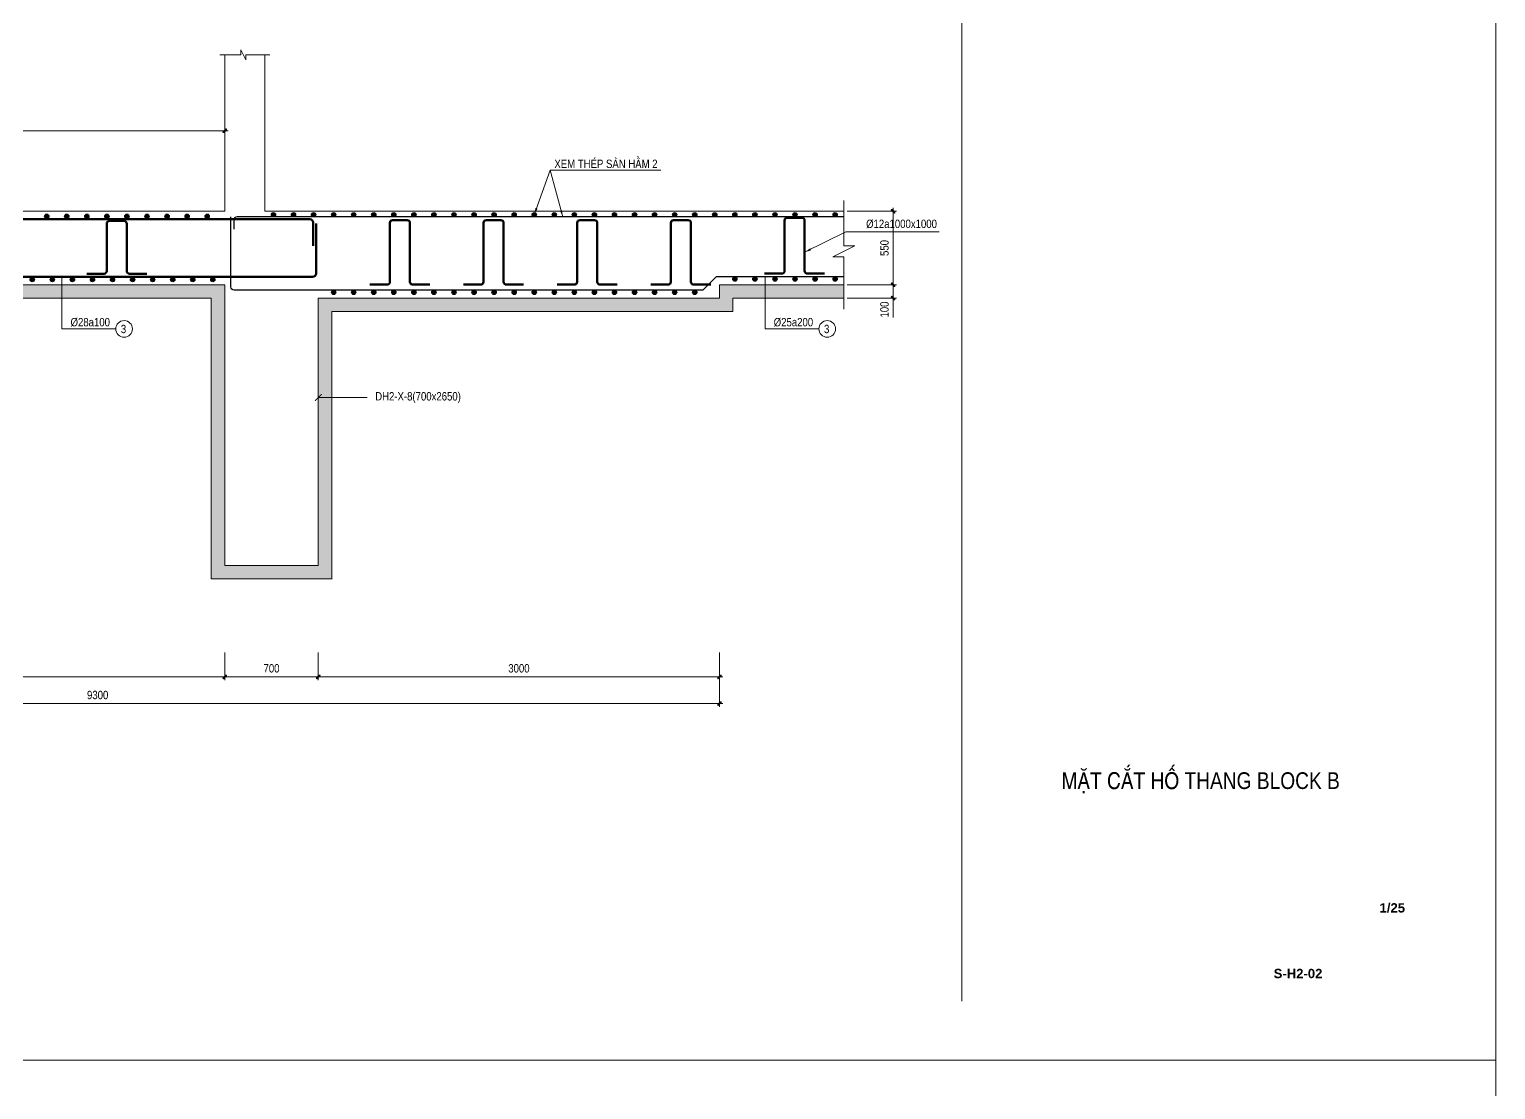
# Model space of a CAD drawing. Header units: millimetres. Extents: x 2356525 to 2927188, y -665534 to -417818.
# Drawn here: x 2586711 to 2597675, y -600289 to -592360 of the extents above; entities that cross this region are included whole.
import ezdxf
from ezdxf.enums import TextEntityAlignment as Align

# ---------------------------------------------------------------- set-up
doc = ezdxf.new("R2010")
doc.units = ezdxf.units.MM
doc.header["$LTSCALE"] = 200
doc.header["$MEASUREMENT"] = 0
doc.linetypes.add('CENTER', pattern=[2, 1.25, -0.25, 0.25, -0.25])
doc.layers.get('0').update_dxf_attribs({"lineweight": 9})
doc.layers.get('Defpoints').update_dxf_attribs({"color": 10, "lineweight": 0})
for name, color, linetype, lineweight in [('CHUNHO', 7, 'CENTER', 13), ('CHUTO', 51, 'Continuous', 15), ('CTHEP', 50, 'Continuous', 50), ('DBAO', 90, 'Continuous', 13), ('DGIONG', 130, 'Continuous', 13), ('HATCH', 154, 'Continuous', 9), ('KTH', 154, 'Continuous', 9), ('Start Thepsan lop duoi', 6, 'Continuous', 30), ('STICK', 1, 'Continuous', 9), ('TEXT', 7, 'Continuous', 15)]:
    doc.layers.add(name, color=color, linetype=linetype, lineweight=lineweight)
doc.styles.add('ArialB', font='arialbd.ttf')
doc.styles.add('Star-HelCon', font='')
doc.styles.add('TTP-HelCon', font='')
doc.styles.get('Star-HelCon').set_extended_font_data('VNI-Helve-Condense')
doc.styles.get('TTP-HelCon').set_extended_font_data('VNI-Helve-Condense')
doc.dimstyles.new('TTP-100', dxfattribs={"dimscale": 100, "dimtxt": 2.5, "dimasz": 1, "dimexe": 1, "dimexo": 0, "dimgap": 0.09, "dimtad": 0, "dimdec": 4, "dimrnd": 1, "dimdsep": 46, "dimtxsty": 'TTP-HelCon', "dimblk": 'Stick', "dimcen": 0.09, "dimdle": 1.5, "dimclrd": 256, "dimclre": 256, "dimclrt": 7, "dimadec": 0, "dimazin": 0, "dimtfac": 1, "dimtdec": 4, "dimtix": 1, "dimtmove": 0, "dimatfit": 3, "dimfxl": 1, "dimtvp": 1, "dimtolj": 1, "dimtzin": 0, "dimlwd": -1, "dimlwe": -1, "dimarcsym": 1})
doc.dimstyles.new('TTP-25', dxfattribs={"dimscale": 25, "dimtxt": 2.5, "dimasz": 1, "dimexe": 1, "dimexo": 1, "dimgap": 0.09, "dimtad": 0, "dimdec": 4, "dimrnd": 1, "dimzin": 9, "dimdsep": 46, "dimtxsty": 'TTP-HelCon', "dimblk": 'Stick', "dimcen": 0.09, "dimdle": 1.5, "dimclrd": 256, "dimclre": 256, "dimclrt": 7, "dimadec": 0, "dimazin": 0, "dimtfac": 1, "dimtdec": 4, "dimtmove": 0, "dimatfit": 3, "dimldrblk": 'ARCHTICK', "dimfxl": 1, "dimtvp": 1, "dimtolj": 1, "dimtzin": 0, "dimarcsym": 0})

# ---------------------------------------------------------------- blocks, each defined once
blk = doc.blocks.new('Stick')
at = {"layer": 'STICK'}
h = blk.add_hatch(color=256, dxfattribs=at)
edge = h.paths.add_edge_path()
edge.add_line((0.3, 0.5000000000000001), (-0.5000000000000002, -0.2999999999999999))
edge.add_arc((-0.4000000000000002, -0.4), 0.1414213562373096, 135, 315)
edge.add_line((-0.3000000000000002, -0.5000000000000001), (0.5000000000000001, 0.3))
edge.add_arc((0.4000000000000001, 0.4000000000000001), 0.1414213562373095, 314.9999999999999, 494.9999999999999)
blk.add_line((1, 0), (-1, 1.224646799147353e-16), dxfattribs=at)
blk.add_lwpolyline([(0.3, 0.5000000000000001), (-0.5000000000000002, -0.3, 0.9999999999999999), (-0.3000000000000002, -0.5000000000000001), (0.5000000000000001, 0.3, 0.9999999999999999), (0.3000000000000002, 0.5000000000000002, 0.9999999999999999)], format="xyb", dxfattribs=at)
blk = doc.blocks.new('*D519')
at = {"layer": 'Defpoints', "color": 0, "transparency": 16777216}
for p in [(2021.343307361472, -3454.179347897996), (11321.34386760322, -3454.235769684426), (11321.34386760322, -3862.319093862083)]:
    blk.add_point(p, dxfattribs=at)
at = {"layer": 'KTH', "lineweight": -2, "transparency": 16777216}
for p, q in [((2021.343307361472, -3479.179347897996), (2021.343307361472, -3887.319093862083)), ((11321.34386760322, -3479.235769684426), (11321.34386760322, -3887.319093862083)), ((2046.343307361472, -3862.319093862083), (11296.34386760322, -3862.319093862083))]:
    blk.add_line(p, q, dxfattribs=at)
at = {"layer": 'KTH', "lineweight": -2, "transparency": 16777216, "xscale": 25, "yscale": 25, "zscale": 25, "rotation": 180}
blk.add_blockref('Stick', (2021.343307361472, -3862.319093862083), dxfattribs=at)
at = {"layer": 'KTH', "lineweight": -2, "transparency": 16777216, "xscale": 25, "yscale": 25, "zscale": 25}
blk.add_blockref('Stick', (11321.34386760322, -3862.319093862083), dxfattribs=at)
at = {"layer": 'KTH', "color": 7, "transparency": 16777216, "insert": (6671.343587482348, -3798.485760528749), "char_height": 62.5, "attachment_point": 5, "style": 'TTP-HelCon'}
blk.add_mtext('\\A1;9300', dxfattribs=at)
blk = doc.blocks.new('_ArchTick')
at = {"color": 0, "linetype": 'ByBlock', "const_width": 0.15}
blk.add_lwpolyline([(-0.5, -0.5), (0.5, 0.5)], dxfattribs=at)
blk = doc.blocks.new('*D528')
at = {"layer": 'Defpoints', "color": 0, "transparency": 16777216}
for p in [(3846.335964505095, -3454.235769684426), (7621.335819635075, -3454.235769684426), (3846.335964505095, -3662.819093862083)]:
    blk.add_point(p, dxfattribs=at)
at = {"layer": 'KTH', "lineweight": -2, "transparency": 16777216}
for p, q in [((3846.335964505095, -3479.235769684426), (3846.335964505095, -3687.819093862083)), ((7621.335819635075, -3479.235769684426), (7621.335819635075, -3687.819093862083)), ((7596.335819635075, -3662.819093862083), (3871.335964505095, -3662.819093862083))]:
    blk.add_line(p, q, dxfattribs=at)
at = {"layer": 'KTH', "lineweight": -2, "transparency": 16777216, "xscale": 25, "yscale": 25, "zscale": 25, "rotation": 180}
blk.add_blockref('Stick', (3846.335964505095, -3662.819093862083), dxfattribs=at)
at = {"layer": 'KTH', "lineweight": -2, "transparency": 16777216, "xscale": 25, "yscale": 25, "zscale": 25}
blk.add_blockref('Stick', (7621.335819635075, -3662.819093862083), dxfattribs=at)
at = {"layer": 'KTH', "color": 7, "transparency": 16777216, "insert": (5733.835892070085, -3598.985760528749), "char_height": 62.5, "attachment_point": 5, "style": 'TTP-HelCon'}
blk.add_mtext('\\A1;3775', dxfattribs=at)
blk = doc.blocks.new('*D530')
at = {"layer": 'Defpoints', "color": 0, "transparency": 16777216}
for p in [(7621.335758331232, 420.5981574151665), (3146.336027005222, 144.9173192465678), (7621.335758331232, 144.9173192465678)]:
    blk.add_point(p, dxfattribs=at)
at = {"layer": 'KTH', "lineweight": -2, "transparency": 16777216}
for p, q in [((3146.336027005222, 169.9173192465678), (3146.336027005222, 445.5981574151665)), ((7621.335758331232, 169.9173192465678), (7621.335758331232, 445.5981574151665)), ((3171.336027005222, 420.5981574151665), (7596.335758331232, 420.5981574151665))]:
    blk.add_line(p, q, dxfattribs=at)
at = {"layer": 'KTH', "lineweight": -2, "transparency": 16777216, "xscale": 25, "yscale": 25, "zscale": 25, "rotation": 180}
blk.add_blockref('Stick', (3146.336027005222, 420.5981574151665), dxfattribs=at)
at = {"layer": 'KTH', "lineweight": -2, "transparency": 16777216, "xscale": 25, "yscale": 25, "zscale": 25}
blk.add_blockref('Stick', (7621.335758331232, 420.5981574151665), dxfattribs=at)
at = {"layer": 'KTH', "color": 7, "transparency": 16777216, "insert": (5383.835892668227, 484.4314907484998), "char_height": 62.5, "attachment_point": 5, "style": 'TTP-HelCon'}
blk.add_mtext('\\A1;4475', dxfattribs=at)
blk = doc.blocks.new('*D531')
at = {"layer": 'Defpoints', "color": 0, "transparency": 16777216}
for p in [(7621.335819635075, -3454.235769684426), (8321.336225846317, -3454.235769684426), (8321.336225846317, -3662.819093862083)]:
    blk.add_point(p, dxfattribs=at)
at = {"layer": 'KTH', "lineweight": -2, "transparency": 16777216}
for p, q in [((7621.335819635075, -3479.235769684426), (7621.335819635075, -3687.819093862083)), ((8321.336225846317, -3479.235769684426), (8321.336225846317, -3687.819093862083)), ((7646.335819635075, -3662.819093862083), (8296.336225846317, -3662.819093862083))]:
    blk.add_line(p, q, dxfattribs=at)
at = {"layer": 'KTH', "lineweight": -2, "transparency": 16777216, "xscale": 25, "yscale": 25, "zscale": 25, "rotation": 180}
blk.add_blockref('Stick', (7621.335819635075, -3662.819093862083), dxfattribs=at)
at = {"layer": 'KTH', "lineweight": -2, "transparency": 16777216, "xscale": 25, "yscale": 25, "zscale": 25}
blk.add_blockref('Stick', (8321.336225846317, -3662.819093862083), dxfattribs=at)
at = {"layer": 'KTH', "color": 7, "transparency": 16777216, "insert": (7971.336022740696, -3598.985760528749), "char_height": 62.5, "attachment_point": 5, "style": 'TTP-HelCon'}
blk.add_mtext('\\A1;700', dxfattribs=at)
blk = doc.blocks.new('*D536')
at = {"layer": 'Defpoints', "color": 0, "transparency": 16777216}
for p in [(12250.92358052358, -180.7674486845499), (12618.88955061976, -180.76744868455), (12250.92358052358, -730.7939664279111)]:
    blk.add_point(p, dxfattribs=at)
at = {"layer": 'KTH', "lineweight": -2, "transparency": 16777216}
for p, q in [((12275.92358052358, -180.7674486845499), (12643.88955061976, -180.76744868455)), ((12618.88955061976, -705.7939664279112), (12618.88955061976, -205.76744868455)), ((12275.92358052358, -730.7939664279111), (12643.88955061976, -730.7939664279112))]:
    blk.add_line(p, q, dxfattribs=at)
at = {"layer": 'KTH', "lineweight": -2, "transparency": 16777216, "xscale": 25, "yscale": 25, "zscale": 25}
for p, rotation in [((12618.88955061976, -180.76744868455), 90), ((12618.88955061976, -730.7939664279112), 270)]:
    blk.add_blockref('Stick', p, dxfattribs=dict(at, rotation=rotation))
at = {"layer": 'KTH', "color": 7, "transparency": 16777216, "insert": (12555.05621728642, -455.7807075562285), "char_height": 62.5, "attachment_point": 5, "rotation": 90, "style": 'TTP-HelCon'}
blk.add_mtext('\\A1;550', dxfattribs=at)
blk = doc.blocks.new('*D540')
at = {"layer": 'Defpoints', "color": 0, "transparency": 16777216}
for p in [(8321.336225846317, -3454.235769684426), (11321.34386760322, -3454.235769684426), (8321.336225846317, -3662.819093862083)]:
    blk.add_point(p, dxfattribs=at)
at = {"layer": 'KTH', "lineweight": -2, "transparency": 16777216}
for p, q in [((8321.336225846317, -3479.235769684426), (8321.336225846317, -3687.819093862083)), ((11321.34386760322, -3479.235769684426), (11321.34386760322, -3687.819093862083)), ((11296.34386760322, -3662.819093862083), (8346.336225846317, -3662.819093862083))]:
    blk.add_line(p, q, dxfattribs=at)
at = {"layer": 'KTH', "lineweight": -2, "transparency": 16777216, "xscale": 25, "yscale": 25, "zscale": 25, "rotation": 180}
blk.add_blockref('Stick', (8321.336225846317, -3662.819093862083), dxfattribs=at)
at = {"layer": 'KTH', "lineweight": -2, "transparency": 16777216, "xscale": 25, "yscale": 25, "zscale": 25}
blk.add_blockref('Stick', (11321.34386760322, -3662.819093862083), dxfattribs=at)
at = {"layer": 'KTH', "color": 7, "transparency": 16777216, "insert": (9821.34004672477, -3598.985760528749), "char_height": 62.5, "attachment_point": 5, "style": 'TTP-HelCon'}
blk.add_mtext('\\A1;3000', dxfattribs=at)
blk = doc.blocks.new('*D541')
at = {"layer": 'Defpoints', "color": 0, "transparency": 16777216}
for p in [(12250.92358052358, -730.7939664281439), (12250.92358846031, -830.7939664279111), (12618.88955061976, -830.7939664279112)]:
    blk.add_point(p, dxfattribs=at)
at = {"layer": 'KTH', "lineweight": -2, "transparency": 16777216}
for p, q in [((12275.92358052358, -730.7939664281439), (12643.88955061976, -730.793966428144)), ((12618.88955061976, -755.793966428144), (12618.88955061976, -805.7939664279112)), ((12275.92358846031, -830.7939664279111), (12643.88955061976, -830.7939664279112)), ((12618.88955061976, -830.7939664279112), (12618.88955061976, -976.4606330945778))]:
    blk.add_line(p, q, dxfattribs=at)
at = {"layer": 'KTH', "lineweight": -2, "transparency": 16777216, "xscale": 25, "yscale": 25, "zscale": 25}
for p, rotation in [((12618.88955061976, -730.793966428144), 90), ((12618.88955061976, -830.7939664279112), 270)]:
    blk.add_blockref('Stick', p, dxfattribs=dict(at, rotation=rotation))
at = {"layer": 'KTH', "color": 7, "transparency": 16777216, "insert": (12555.05621728642, -916.1272997612425), "char_height": 62.5, "attachment_point": 5, "rotation": 90, "style": 'TTP-HelCon'}
blk.add_mtext('\\A1;100', dxfattribs=at)
blk = doc.blocks.new('sfdgfh')
at = {"layer": 'HATCH'}
h = blk.add_hatch(dxfattribs=at)
h.set_pattern_fill('AR-CONC', color=256, scale=25, style=0)
h.set_pattern_definition([(49.99999999999999, (-2580869.471339396, 593539.5497882155), (179.3150456501884, -15.68803374564878), [18.75, -206.25]), (355, (-2580869.471339396, 593539.5497882155), (-34.68783340325, 188.048033425003), [15, -165]), (100.4514, (-2580854.528419396, 593538.2424532155), (144.6273454285054, 172.3598855152384), [15.9350475, -175.285528]), (46.18420000000002, (-2580869.471339396, 593589.5497882155), (266.8102621564111, -41.37975358225452), [28.12499999999999, -309.3749999999999]), (96.6356, (-2580847.237153146, 593586.1014614656), (233.6656763871758, 243.5294677251104), [23.902572, -262.92825]), (351.1842, (-2580869.471339396, 593589.5497882155), (233.6654862834068, 243.5296502313312), [22.5, -247.5]), (21, (-2580844.471339396, 593577.0497882155), (149.2267630296154, -100.6547226663347), [18.75, -206.25]), (326.0000000000001, (-2580844.471339396, 593577.0497882155), (60.82883298039543, 181.2875112617133), [15, -165]), (71.4514, (-2580832.035781146, 593568.6618867156), (210.0556571453725, 80.63262417748808), [15.9350475, -175.285528]), (37.50000000000001, (-2580869.471339396, 593539.5497882155), (3.03996382932266, 83.22346345782788), [0, -163, 0, -167.5, 0, -165.625]), (7.499999999999999, (-2580869.471339396, 593539.5497882155), (65.76738436053715, 98.60292797059007), [0, -95.5, 0, -159.25, 0, -63.125]), (327.5, (-2580925.221339396, 593539.5497882155), (133.4556090431022, -5.638717933594943), [0, -62.5, 0, -195, 0, -258.75]), (317.5, (-2580950.221339396, 593539.5497882155), (145.7965423355966, 25.02624558307941), [0, -81.25, 0, -129.5, 0, -183.75])])
h.paths.add_polyline_path([(7621.335819635075, -730.7653716803761), (3846.335964505095, -730.7640845803544), (3846.335964505095, -2830.764084580354), (-153.6629007291049, -2830.848311630078), (-153.6629007235169, -830.7933553304756), (-3153.649163519498, -830.7933602574049), (-3153.649366737809, -730.7929979109904), (-3525.04867251683, -730.7930047465488), (-3525.048701587133, -830.7932607671246), (-3253.649163519964, -830.7933396628359), (-3253.648960302118, -930.7933604216669), (-253.6690636114217, -930.7933554947376), (-253.7923247651197, -2930.848311630078), (3946.335964505095, -2930.609389882185), (3946.335964505095, -830.7641186757246), (7521.335819635075, -830.7653375850059), (7521.335819635075, -2930.406028185622), (8421.456695770845, -2930.354825356044), (8421.341963716317, -930.7942159888335), (11421.34077674616, -930.7942028852412), (11421.34077630937, -830.7940191131784), (12250.92358846031, -830.7939664279111), (12250.92358737485, -730.7939664279111), (11321.34077587258, -730.7940254640998), (11321.34077630937, -830.7942033220315), (8321.33622585237, -830.7942164256237), (8321.336225846317, -2830.848311630078), (7621.335819635075, -2830.848311629961)])
at = {"layer": 'Start Thepsan lop duoi'}
h = blk.add_hatch(color=256, dxfattribs=at)
h.dxf.hatch_style = 1
h.paths.add_polyline_path([(6306.360161890741, -218.0728764383821, 1), (6274.525361890439, -218.0728764383821, 1)])
h = blk.add_hatch(color=256, dxfattribs=at)
h.dxf.hatch_style = 1
h.paths.add_polyline_path([(6456.360161890741, -218.0728764383821, 1), (6424.525361890439, -218.0728764383821, 1)])
h = blk.add_hatch(color=256, dxfattribs=at)
h.dxf.hatch_style = 1
h.paths.add_polyline_path([(6606.360161890741, -218.0728764383821, 1), (6574.525361890439, -218.0728764383821, 1)])
h = blk.add_hatch(color=256, dxfattribs=at)
h.dxf.hatch_style = 1
h.paths.add_polyline_path([(6756.360161890741, -218.0728764383821, 1), (6724.525361890439, -218.0728764383821, 1)])
h = blk.add_hatch(color=256, dxfattribs=at)
h.dxf.hatch_style = 1
h.paths.add_polyline_path([(6906.360161890741, -218.0728764383821, 1), (6874.525361890439, -218.0728764383821, 1)])
h = blk.add_hatch(color=256, dxfattribs=at)
h.dxf.hatch_style = 1
h.paths.add_polyline_path([(7056.360161890741, -218.0728764383821, 1), (7024.525361890439, -218.0728764383821, 1)])
h = blk.add_hatch(color=256, dxfattribs=at)
h.dxf.hatch_style = 1
h.paths.add_polyline_path([(7206.360161890741, -218.0728764383821, 1), (7174.525361890439, -218.0728764383821, 1)])
h = blk.add_hatch(color=256, dxfattribs=at)
h.dxf.hatch_style = 1
h.paths.add_polyline_path([(7356.360161890741, -218.0728764383821, 1), (7324.525361890439, -218.0728764383821, 1)])
h = blk.add_hatch(color=256, dxfattribs=at)
h.dxf.hatch_style = 1
h.paths.add_polyline_path([(7506.360161890741, -218.0728764383821, 1), (7474.525361890439, -218.0728764383821, 1)])
h = blk.add_hatch(color=256, dxfattribs=at)
h.dxf.hatch_style = 1
h.paths.add_polyline_path([(8001.853069390636, -206.780712032225, 1), (7970.018269390333, -206.780712032225, 1)])
h = blk.add_hatch(color=256, dxfattribs=at)
h.dxf.hatch_style = 1
h.paths.add_polyline_path([(8151.853069390636, -206.780712032225, 1), (8120.018269390333, -206.780712032225, 1)])
h = blk.add_hatch(color=256, dxfattribs=at)
h.dxf.hatch_style = 1
h.paths.add_polyline_path([(8301.853069390636, -206.780712032225, 1), (8270.018269390333, -206.780712032225, 1)])
h = blk.add_hatch(color=256, dxfattribs=at)
h.dxf.hatch_style = 1
h.paths.add_polyline_path([(8301.853069390636, -206.780712032225, 1), (8270.018269390333, -206.780712032225, 1)])
h = blk.add_hatch(color=256, dxfattribs=at)
h.dxf.hatch_style = 1
h.paths.add_polyline_path([(8451.853069390636, -206.780712032225, 1), (8420.018269390333, -206.780712032225, 1)])
h = blk.add_hatch(color=256, dxfattribs=at)
h.dxf.hatch_style = 1
h.paths.add_polyline_path([(8451.853069390636, -206.780712032225, 1), (8420.018269390333, -206.780712032225, 1)])
h = blk.add_hatch(color=256, dxfattribs=at)
h.dxf.hatch_style = 1
h.paths.add_polyline_path([(8601.853069390636, -206.780712032225, 1), (8570.018269390333, -206.780712032225, 1)])
h = blk.add_hatch(color=256, dxfattribs=at)
h.dxf.hatch_style = 1
h.paths.add_polyline_path([(8751.853069390636, -206.780712032225, 1), (8720.018269390333, -206.780712032225, 1)])
h = blk.add_hatch(color=256, dxfattribs=at)
h.dxf.hatch_style = 1
h.paths.add_polyline_path([(8901.853069390636, -206.780712032225, 1), (8870.018269390333, -206.780712032225, 1)])
h = blk.add_hatch(color=256, dxfattribs=at)
h.dxf.hatch_style = 1
h.paths.add_polyline_path([(9051.853069390636, -206.780712032225, 1), (9020.018269390333, -206.780712032225, 1)])
h = blk.add_hatch(color=256, dxfattribs=at)
h.dxf.hatch_style = 1
h.paths.add_polyline_path([(9201.853069390636, -206.780712032225, 1), (9170.018269390333, -206.780712032225, 1)])
h = blk.add_hatch(color=256, dxfattribs=at)
h.dxf.hatch_style = 1
h.paths.add_polyline_path([(9351.853069390636, -206.780712032225, 1), (9320.018269390333, -206.780712032225, 1)])
h = blk.add_hatch(color=256, dxfattribs=at)
h.dxf.hatch_style = 1
h.paths.add_polyline_path([(9501.853069390636, -206.780712032225, 1), (9470.018269390333, -206.780712032225, 1)])
h = blk.add_hatch(color=256, dxfattribs=at)
h.dxf.hatch_style = 1
h.paths.add_polyline_path([(9651.853069390636, -206.780712032225, 1), (9620.018269390333, -206.780712032225, 1)])
h = blk.add_hatch(color=256, dxfattribs=at)
h.dxf.hatch_style = 1
h.paths.add_polyline_path([(9801.853069390636, -206.780712032225, 1), (9770.018269390333, -206.780712032225, 1)])
h = blk.add_hatch(color=256, dxfattribs=at)
h.dxf.hatch_style = 1
h.paths.add_polyline_path([(9951.853069390636, -206.780712032225, 1), (9920.018269390333, -206.780712032225, 1)])
h = blk.add_hatch(color=256, dxfattribs=at)
h.dxf.hatch_style = 1
h.paths.add_polyline_path([(10101.85306939064, -206.780712032225, 1), (10070.01826939033, -206.780712032225, 1)])
h = blk.add_hatch(color=256, dxfattribs=at)
h.dxf.hatch_style = 1
h.paths.add_polyline_path([(10251.85306939064, -206.780712032225, 1), (10220.01826939033, -206.780712032225, 1)])
h = blk.add_hatch(color=256, dxfattribs=at)
h.dxf.hatch_style = 1
h.paths.add_polyline_path([(10401.85306939064, -206.780712032225, 1), (10370.01826939033, -206.780712032225, 1)])
h = blk.add_hatch(color=256, dxfattribs=at)
h.dxf.hatch_style = 1
h.paths.add_polyline_path([(10551.85306939064, -206.780712032225, 1), (10520.01826939033, -206.780712032225, 1)])
h = blk.add_hatch(color=256, dxfattribs=at)
h.dxf.hatch_style = 1
h.paths.add_polyline_path([(10701.85306939064, -206.780712032225, 1), (10670.01826939033, -206.780712032225, 1)])
h = blk.add_hatch(color=256, dxfattribs=at)
h.dxf.hatch_style = 1
h.paths.add_polyline_path([(10851.85306939064, -206.780712032225, 1), (10820.01826939033, -206.780712032225, 1)])
h = blk.add_hatch(color=256, dxfattribs=at)
h.dxf.hatch_style = 1
h.paths.add_polyline_path([(11001.85306939064, -206.780712032225, 1), (10970.01826939033, -206.780712032225, 1)])
h = blk.add_hatch(color=256, dxfattribs=at)
h.dxf.hatch_style = 1
h.paths.add_polyline_path([(11151.85306939064, -206.780712032225, 1), (11120.01826939033, -206.780712032225, 1)])
h = blk.add_hatch(color=256, dxfattribs=at)
h.dxf.hatch_style = 1
h.paths.add_polyline_path([(11301.85306939064, -206.780712032225, 1), (11270.01826939033, -206.780712032225, 1)])
h = blk.add_hatch(color=256, dxfattribs=at)
h.dxf.hatch_style = 1
h.paths.add_polyline_path([(11451.85306939064, -206.780712032225, 1), (11420.01826939033, -206.780712032225, 1)])
h = blk.add_hatch(color=256, dxfattribs=at)
h.dxf.hatch_style = 1
h.paths.add_polyline_path([(11601.85306939064, -206.780712032225, 1), (11570.01826939033, -206.780712032225, 1)])
h = blk.add_hatch(color=256, dxfattribs=at)
h.dxf.hatch_style = 1
h.paths.add_polyline_path([(11751.85306939064, -206.780712032225, 1), (11720.01826939033, -206.780712032225, 1)])
h = blk.add_hatch(color=256, dxfattribs=at)
h.dxf.hatch_style = 1
h.paths.add_polyline_path([(11901.85306939064, -206.780712032225, 1), (11870.01826939033, -206.780712032225, 1)])
h = blk.add_hatch(color=256, dxfattribs=at)
h.dxf.hatch_style = 1
h.paths.add_polyline_path([(12051.85306939064, -206.780712032225, 1), (12020.01826939033, -206.780712032225, 1)])
h = blk.add_hatch(color=256, dxfattribs=at)
h.dxf.hatch_style = 1
h.paths.add_polyline_path([(12201.85306939064, -206.780712032225, 1), (12170.01826939033, -206.780712032225, 1)])
h = blk.add_hatch(color=256, dxfattribs=at)
h.dxf.hatch_style = 1
h.paths.add_polyline_path([(6198.431438554544, -692.4841163974488, 1), (6166.59663855331, -692.4841163974488, 1)])
h = blk.add_hatch(color=256, dxfattribs=at)
h.dxf.hatch_style = 1
h.paths.add_polyline_path([(6348.431438554544, -692.4841163974488, 1), (6316.59663855331, -692.4841163974488, 1)])
h = blk.add_hatch(color=256, dxfattribs=at)
h.dxf.hatch_style = 1
h.paths.add_polyline_path([(6498.431438554544, -692.4841163974488, 1), (6466.59663855331, -692.4841163974488, 1)])
h = blk.add_hatch(color=256, dxfattribs=at)
h.dxf.hatch_style = 1
h.paths.add_polyline_path([(6648.431438554544, -692.4841163974488, 1), (6616.59663855331, -692.4841163974488, 1)])
h = blk.add_hatch(color=256, dxfattribs=at)
h.dxf.hatch_style = 1
h.paths.add_polyline_path([(6798.431438554544, -692.4841163974488, 1), (6766.59663855331, -692.4841163974488, 1)])
h = blk.add_hatch(color=256, dxfattribs=at)
h.dxf.hatch_style = 1
h.paths.add_polyline_path([(6948.431438554544, -692.4841163974488, 1), (6916.59663855331, -692.4841163974488, 1)])
h = blk.add_hatch(color=256, dxfattribs=at)
h.dxf.hatch_style = 1
h.paths.add_polyline_path([(7098.431438554544, -692.4841163974488, 1), (7066.59663855331, -692.4841163974488, 1)])
h = blk.add_hatch(color=256, dxfattribs=at)
h.dxf.hatch_style = 1
h.paths.add_polyline_path([(7248.431438554544, -692.4841163974488, 1), (7216.59663855331, -692.4841163974488, 1)])
h = blk.add_hatch(color=256, dxfattribs=at)
h.dxf.hatch_style = 1
h.paths.add_polyline_path([(7398.431438554544, -692.4841163974488, 1), (7366.59663855331, -692.4841163974488, 1)])
h = blk.add_hatch(color=256, dxfattribs=at)
h.dxf.hatch_style = 1
h.paths.add_polyline_path([(7548.431438554544, -692.4841163974488, 1), (7516.59663855331, -692.4841163974488, 1)])
h = blk.add_hatch(color=256, dxfattribs=at)
h.dxf.hatch_style = 1
h.paths.add_polyline_path([(11451.85306966631, -688.4945042454638, 1), (11420.01826966507, -688.4945042454638, 1)])
h = blk.add_hatch(color=256, dxfattribs=at)
h.dxf.hatch_style = 1
h.paths.add_polyline_path([(11601.85306966631, -688.4945042454638, 1), (11570.01826966507, -688.4945042454638, 1)])
h = blk.add_hatch(color=256, dxfattribs=at)
h.dxf.hatch_style = 1
h.paths.add_polyline_path([(11751.85306966631, -688.4945042454638, 1), (11720.01826966507, -688.4945042454638, 1)])
h = blk.add_hatch(color=256, dxfattribs=at)
h.dxf.hatch_style = 1
h.paths.add_polyline_path([(11901.85306966631, -688.4945042454638, 1), (11870.01826966507, -688.4945042454638, 1)])
h = blk.add_hatch(color=256, dxfattribs=at)
h.dxf.hatch_style = 1
h.paths.add_polyline_path([(12051.85306966631, -688.4945042454638, 1), (12020.01826966507, -688.4945042454638, 1)])
h = blk.add_hatch(color=256, dxfattribs=at)
h.dxf.hatch_style = 1
h.paths.add_polyline_path([(12201.85306966631, -688.4945042454638, 1), (12170.01826966507, -688.4945042454638, 1)])
h = blk.add_hatch(color=256, dxfattribs=at)
h.dxf.hatch_style = 1
h.paths.add_polyline_path([(8451.853069666307, -788.4945042454638, 1), (8420.018269665074, -788.4945042454638, 1)])
h = blk.add_hatch(color=256, dxfattribs=at)
h.dxf.hatch_style = 1
h.paths.add_polyline_path([(8601.853069666307, -788.4945042454638, 1), (8570.018269665074, -788.4945042454638, 1)])
h = blk.add_hatch(color=256, dxfattribs=at)
h.dxf.hatch_style = 1
h.paths.add_polyline_path([(8751.853069666307, -788.4945042454638, 1), (8720.018269665074, -788.4945042454638, 1)])
h = blk.add_hatch(color=256, dxfattribs=at)
h.dxf.hatch_style = 1
h.paths.add_polyline_path([(8901.853069666307, -788.4945042454638, 1), (8870.018269665074, -788.4945042454638, 1)])
h = blk.add_hatch(color=256, dxfattribs=at)
h.dxf.hatch_style = 1
h.paths.add_polyline_path([(9051.853069666307, -788.4945042454638, 1), (9020.018269665074, -788.4945042454638, 1)])
h = blk.add_hatch(color=256, dxfattribs=at)
h.dxf.hatch_style = 1
h.paths.add_polyline_path([(9201.853069666307, -788.4945042454638, 1), (9170.018269665074, -788.4945042454638, 1)])
h = blk.add_hatch(color=256, dxfattribs=at)
h.dxf.hatch_style = 1
h.paths.add_polyline_path([(9351.853069666307, -788.4945042454638, 1), (9320.018269665074, -788.4945042454638, 1)])
h = blk.add_hatch(color=256, dxfattribs=at)
h.dxf.hatch_style = 1
h.paths.add_polyline_path([(9501.853069666307, -788.4945042454638, 1), (9470.018269665074, -788.4945042454638, 1)])
h = blk.add_hatch(color=256, dxfattribs=at)
h.dxf.hatch_style = 1
h.paths.add_polyline_path([(9651.853069666307, -788.4945042454638, 1), (9620.018269665074, -788.4945042454638, 1)])
h = blk.add_hatch(color=256, dxfattribs=at)
h.dxf.hatch_style = 1
h.paths.add_polyline_path([(9801.853069666307, -788.4945042454638, 1), (9770.018269665074, -788.4945042454638, 1)])
h = blk.add_hatch(color=256, dxfattribs=at)
h.dxf.hatch_style = 1
h.paths.add_polyline_path([(9951.853069666307, -788.4945042454638, 1), (9920.018269665074, -788.4945042454638, 1)])
h = blk.add_hatch(color=256, dxfattribs=at)
h.dxf.hatch_style = 1
h.paths.add_polyline_path([(10101.85306966631, -788.4945042454638, 1), (10070.01826966507, -788.4945042454638, 1)])
h = blk.add_hatch(color=256, dxfattribs=at)
h.dxf.hatch_style = 1
h.paths.add_polyline_path([(10251.85306966631, -788.4945042454638, 1), (10220.01826966507, -788.4945042454638, 1)])
h = blk.add_hatch(color=256, dxfattribs=at)
h.dxf.hatch_style = 1
h.paths.add_polyline_path([(10401.85306966631, -788.4945042454638, 1), (10370.01826966507, -788.4945042454638, 1)])
h = blk.add_hatch(color=256, dxfattribs=at)
h.dxf.hatch_style = 1
h.paths.add_polyline_path([(10551.85306966631, -788.4945042454638, 1), (10520.01826966507, -788.4945042454638, 1)])
h = blk.add_hatch(color=256, dxfattribs=at)
h.dxf.hatch_style = 1
h.paths.add_polyline_path([(10701.85306966631, -788.4945042454638, 1), (10670.01826966507, -788.4945042454638, 1)])
h = blk.add_hatch(color=256, dxfattribs=at)
h.dxf.hatch_style = 1
h.paths.add_polyline_path([(10851.85306966631, -788.4945042454638, 1), (10820.01826966507, -788.4945042454638, 1)])
h = blk.add_hatch(color=256, dxfattribs=at)
h.dxf.hatch_style = 1
h.paths.add_polyline_path([(11001.85306966631, -788.4945042454638, 1), (10970.01826966507, -788.4945042454638, 1)])
h = blk.add_hatch(color=256, dxfattribs=at)
h.dxf.hatch_style = 1
h.paths.add_polyline_path([(11151.85306966631, -788.4945042454638, 1), (11120.01826966507, -788.4945042454638, 1)])
at = {"layer": 'CTHEP', "ltscale": 1000}
for points in [[(3177.000157652888, -242.2646407302236), (3177.000157652888, -645.7644699156517, 0.4142135650654146), (3202.000157882925, -670.7644699156517), (8279.064836476464, -670.7643940203125, 0.4142135596944145), (8304.064836247824, -645.7643940203125), (8304.064836247824, -273.335600069724)], [(3204.255446268711, -440.764084580238), (3204.255446268711, -265.7640848130686, -0.4142135650872368), (3229.255446500611, -240.7640848130686), (8257.508043167181, -240.7641599670751, -0.4142135596753199), (8282.508042937145, -265.7641599670751), (8282.508042937145, -440.7641603414668)]]:
    blk.add_lwpolyline(points, format="xyb", dxfattribs=at)
at = {"layer": 'CTHEP'}
for points in [[(6589.190629957709, -648.5481215571053), (6719.021302586887, -648.5481215571053, 0.4142135623730701), (6739.021302586887, -628.5481215571053), (6739.021302586887, -273.9554575470975, -0.4142135623730951), (6759.021302586887, -253.9554575470975), (6869.021302586887, -253.9554575470975, -0.4142135623730951), (6889.021302586887, -273.9554575470975), (6889.021302586887, -628.5481215571053, 0.4142135623730702), (6909.021302586887, -648.5481215571053), (7038.843181930948, -648.5481215571053)], [(8706.62659076741, -729.3504607563373), (8836.457263396587, -729.3504607563373, 0.4142135623730701), (8856.457263396587, -709.3504607563373), (8856.457263396587, -267.642111148918, -0.4142135623730951), (8876.457263396587, -247.642111148918), (8986.457263396587, -247.642111148918, -0.4142135623730951), (9006.457263396587, -267.642111148918), (9006.457263396587, -709.3504607563373, 0.4142135623730702), (9026.457263396587, -729.3504607563373), (9156.27914274158, -729.3504607563373)], [(9406.913454738911, -729.3504607561044), (9536.744127368089, -729.3504607561044, 0.4142135623730701), (9556.744127368089, -709.3504607561044), (9556.744127368089, -267.6421111486852, -0.4142135623730951), (9576.744127368089, -247.6421111486852), (9686.744127368089, -247.6421111486852, -0.4142135623730951), (9706.744127368089, -267.6421111486852), (9706.744127368089, -709.3504607561044, 0.4142135623730702), (9726.744127368089, -729.3504607561044), (9856.566006713081, -729.3504607561044)], [(10107.20031871041, -729.3504607558716), (10237.03099133959, -729.3504607558716, 0.4142135623730701), (10257.03099133959, -709.3504607558716), (10257.03099133959, -267.6421111484524, -0.4142135623730951), (10277.03099133959, -247.6421111484524), (10387.03099133959, -247.6421111484524, -0.4142135623730951), (10407.03099133959, -267.6421111484524), (10407.03099133959, -709.3504607558716, 0.4142135623730702), (10427.03099133959, -729.3504607558716), (10556.85287068458, -729.3504607558716)], [(10807.48718268191, -729.3504607556388), (10937.31785531109, -729.3504607556388, 0.4142135623730701), (10957.31785531109, -709.3504607556388), (10957.31785531109, -267.6421111482196, -0.4142135623730951), (10977.31785531109, -247.6421111482196), (11087.31785531109, -247.6421111482196, -0.4142135623730951), (11107.31785531109, -267.6421111482196), (11107.31785531109, -709.3504607556388, 0.4142135623730702), (11127.31785531109, -729.3504607556388), (11257.13973465608, -729.3504607556388)], [(11657.77404665435, -647.2864607553929), (11787.60471928259, -647.2864607553929, 0.4142135623730701), (11807.60471928259, -627.2864607553929), (11807.60471928259, -249.7061111479998, -0.4142135623730951), (11827.60471928259, -229.7061111479998), (11937.60471928259, -229.7061111479998, -0.4142135623730951), (11957.60471928259, -249.7061111479998), (11957.60471928259, -627.2864607553929, 0.4142135623730702), (11977.60471928259, -647.2864607553929), (12107.42659862665, -647.2864607553929)]]:
    blk.add_lwpolyline(points, format="xyb", dxfattribs=at)
at = {"layer": 'DBAO'}
for p, q in [((7621.335758331232, -180.7659632312134), (7621.335758331232, 987.6471617785282)), ((3146.336027005222, -180.7638459126465), (7621.888588962145, -180.7653718688525)), ((3846.335964505095, -730.7640845803544), (7621.335819635075, -730.7653716803761)), ((7621.335819635075, -2830.848311630078), (7621.335819635075, -730.7653716803761)), ((12250.92325857002, -730.7939664279111), (11321.34077587258, -730.7940254639834)), ((11321.34077587258, -730.7940254639834), (11321.34077630937, -830.7942033220315)), ((3946.335964505095, -830.7641186757246), (7521.335819635075, -830.7653375850059)), ((7521.335819635075, -2930.406028185738), (7521.335819635075, -830.7653375850059)), ((8321.33622585237, -830.7942164256237), (11321.34077630937, -830.7942033220315)), ((8321.33622585237, -830.7942164256237), (8321.336225846317, -2830.848311630078)), ((12250.92326492071, -830.7939664279111), (11421.34077630937, -830.7940191131784)), ((11421.34077630937, -830.7940191131784), (11421.34077674616, -930.7942028852412)), ((8421.341963716317, -930.7942159888335), (11421.34077674616, -930.7942028852412)), ((8421.45672408631, -2930.848311630078), (8421.341963716317, -930.7942159888335)), ((7621.335819635075, -2830.848311629961), (8321.336225851439, -2830.848311630078)), ((7521.335819635075, -2930.406028185622), (8421.456695775501, -2930.354825356044))]:
    blk.add_line(p, q, dxfattribs=at)
blk.add_lwpolyline([(7921.335758331232, 987.6469982829876), (7921.335758331232, -180.7664349209517), (12250.92325857002, -180.7674486842006)], dxfattribs=at)
at = {"layer": 'DGIONG'}
for points in [[(6404.057667321991, -670.7644245405681), (6404.057668295689, -1061.055853878264), (6720.81016672682, -1061.055852661026), (6806.403170727193, -1061.055852377438)], [(11662.14129848825, -670.7873231095728), (11662.14129946195, -1061.078752447269), (11978.89379789308, -1061.07875123003), (12064.48680189345, -1061.078750946443)]]:
    blk.add_lwpolyline(points, dxfattribs=at)
for centre in [(6868.903170727193, -1061.055852377438), (12126.98680189345, -1061.078750946443)]:
    blk.add_circle(centre, 62.5, dxfattribs=at)
at = {"layer": 'KTH'}
for points in [[(7583.835758331232, 987.6469365474768), (7741.335758331232, 987.646965357475), (7741.335751471575, 1025.146965357475), (7778.835765190888, 950.1469722171314), (7778.835758331232, 987.6469722171314), (7958.835758330766, 987.647005142644)], [(12250.92358052358, -99.51410486223176), (12250.92358422745, -440.778148915153), (12332.17692804942, -440.7781480336562), (12169.67024128744, -522.03149361955), (12250.92358510941, -522.0314927375875), (12250.92358934227, -912.0475430837832)]]:
    blk.add_lwpolyline(points, dxfattribs=at)
at = {"layer": 'Start Thepsan lop duoi'}
for points in [[(12250.92326531187, -670.7873231973499), (11296.49463319452, -670.7873230550904), (11196.49481150415, -770.7873230403056), (7692.215924890712, -770.7873225184157, -0.4142135621848781), (7667.21592490701, -745.7873225184157), (7667.21592490701, -223.8846844647778)], [(12250.92325896863, -223.8966095014475), (7713.477872779127, -223.8966103927232, 0.4142135620921336), (7688.477872802876, -248.8966103927232), (7688.477872802876, -315.0096092387103)]]:
    blk.add_lwpolyline(points, format="xyb", dxfattribs=at)
for centre in [(6290.442761890125, -218.0728764388477), (6440.442761890125, -218.0728764388477), (6590.442761890125, -218.0728764388477), (6740.442761890125, -218.0728764388477), (6890.442761890125, -218.0728764388477), (7040.442761890125, -218.0728764388477), (7190.442761890125, -218.0728764388477), (7340.442761890125, -218.0728764388477), (7490.442761890125, -218.0728764388477), (7985.935669390019, -206.7807120326906), (8135.935669390019, -206.7807120326906), (8285.935669390019, -206.7807120326906), (8285.935669390019, -206.7807120326906), (8435.935669390019, -206.7807120326906), (8435.935669390019, -206.7807120326906), (8585.935669390019, -206.7807120326906), (8735.935669390019, -206.7807120326906), (8885.935669390019, -206.7807120326906), (9035.935669390019, -206.7807120326906), (9185.935669390019, -206.7807120326906), (9335.935669390019, -206.7807120326906), (9485.935669390019, -206.7807120326906), (9635.935669390019, -206.7807120326906), (9785.935669390019, -206.7807120326906), (9935.935669390019, -206.7807120326906), (10085.93566939002, -206.7807120326906), (10235.93566939002, -206.7807120326906), (10385.93566939002, -206.7807120326906), (10535.93566939002, -206.7807120326906), (10685.93566939002, -206.7807120326906), (10835.93566939002, -206.7807120326906), (10985.93566939002, -206.7807120326906), (11135.93566939002, -206.7807120326906), (11285.93566939002, -206.7807120326906), (11435.93566939002, -206.7807120326906), (11585.93566939002, -206.7807120326906), (11735.93566939002, -206.7807120326906), (11885.93566939002, -206.7807120326906), (12035.93566939002, -206.7807120326906), (12185.93566939002, -206.7807120326906), (6182.514038553927, -692.4841163974488), (6332.514038553927, -692.4841163974488), (6482.514038553927, -692.4841163974488), (6632.514038553927, -692.4841163974488), (6782.514038553927, -692.4841163974488), (6932.514038553927, -692.4841163974488), (7082.514038553927, -692.4841163974488), (7232.514038553927, -692.4841163974488), (7382.514038553927, -692.4841163974488), (7532.514038553927, -692.4841163974488), (11435.93566966569, -688.4945042459294), (11585.93566966569, -688.4945042459294), (11735.93566966569, -688.4945042459294), (11885.93566966569, -688.4945042459294), (12035.93566966569, -688.4945042459294), (12185.93566966569, -688.4945042459294), (8435.93566966569, -788.4945042459294), (8585.93566966569, -788.4945042459294), (8735.93566966569, -788.4945042459294), (8885.93566966569, -788.4945042459294), (9035.93566966569, -788.4945042459294), (9185.93566966569, -788.4945042459294), (9335.93566966569, -788.4945042459294), (9485.93566966569, -788.4945042459294), (9635.93566966569, -788.4945042459294), (9785.93566966569, -788.4945042459294), (9935.93566966569, -788.4945042459294), (10085.93566966569, -788.4945042459294), (10235.93566966569, -788.4945042459294), (10385.93566966569, -788.4945042459294), (10535.93566966569, -788.4945042459294), (10685.93566966569, -788.4945042459294), (10835.93566966569, -788.4945042459294), (10985.93566966569, -788.4945042459294), (11135.93566966569, -788.4945042459294)]:
    blk.add_circle(centre, 15.91740000005811, dxfattribs=at)
at = {"layer": 'TEXT', "style": 'Star-HelCon'}
for s, p in [('XEM THEÙP SAØN HAÀM 2', (10472.21548691439, 187.0709871402942)), ('Þ12a1000x1000', (12682.20540555101, -275.0218577564228)), ('3', (6864.736504060216, -1061.055852377438)), ('3', (12122.82013522647, -1061.078750946443))]:
    blk.add_text(s, height=62.5, dxfattribs=at).set_placement(p, align=Align.MIDDLE)
at = {"layer": 'TEXT', "style": 'TTP-HelCon'}
for s, p in [('Þ28a100', (6615.93442144338, -1041.645608566818)), ('Þ25a200', (11874.01805260964, -1041.668507135822))]:
    blk.add_text(s, height=62.5, rotation=1.867629851175362e-07, dxfattribs=at).set_placement(p, align=Align.CENTER)
blk.add_text('DH2-X-8(700x2650)', height=62.5, dxfattribs=at).set_placement((9067.01911179535, -1595.995265115052), align=Align.CENTER)
at = {"layer": 'KTH'}
for base, p1, p2, picture, middle in [((7621.335758331232, 420.5981574151665), (3146.336027005222, 144.9173192465678), (7621.335758331232, 144.9173192465678), '*D530', (5383.835892668227, 484.4314907484998)), ((11321.34386760322, -3862.319093862083), (2021.343307361472, -3454.179347897996), (11321.34386760322, -3454.235769684426), '*D519', (6671.343587482348, -3798.485760528749)), ((3846.335964505095, -3662.819093862083), (7621.335819635075, -3454.235769684426), (3846.335964505095, -3454.235769684426), '*D528', (5733.835892070085, -3598.985760528749)), ((8321.336225846317, -3662.819093862083), (7621.335819635075, -3454.235769684426), (8321.336225846317, -3454.235769684426), '*D531', (7971.336022740696, -3598.985760528749))]:
    dim = blk.add_linear_dim(base=base, p1=p1, p2=p2, dimstyle='TTP-25', dxfattribs=at)
    dim.commit()
    dim.dimension.update_dxf_attribs({"geometry": picture, "text_midpoint": middle})
for base, p1, p2, angle, picture, middle in [((12618.88955061976, -180.76744868455), (12250.92358052358, -730.7939664279111), (12250.92358052358, -180.7674486845499), 90, '*D536', (12555.05621728642, -455.7807075562285)), ((12618.88955061976, -830.7939664279112), (12250.92358052358, -730.7939664281439), (12250.92358846031, -830.7939664279111), 270, '*D541', (12555.05621728642, -916.1272997612425)), ((8321.336225846317, -3662.819093862083), (11321.34386760322, -3454.235769684426), (8321.336225846317, -3454.235769684426), 180, '*D540', (9821.34004672477, -3598.985760528749))]:
    dim = blk.add_linear_dim(base=base, p1=p1, p2=p2, angle=angle, dimstyle='TTP-25', dxfattribs=at)
    dim.commit()
    dim.dimension.update_dxf_attribs({"geometry": picture, "text_midpoint": middle})
at = {"layer": 'DGIONG'}
for points in [[(9935.935669390019, -206.7807120326906), (10055.94313793676, 126.7893713338999), (10883.63594621746, 126.7893713340163)], [(10149.38120858604, -223.8966097841039), (10055.94313793676, 126.7893713338999), (10883.63594621746, 126.7893713340163)], [(11957.60471928259, -487.8486170566175), (12265.93305657338, -335.3034735628171), (12963.20203862526, -335.3034735627007)]]:
    blk.add_leader(points, dimstyle='TTP-100', override={"dimasz": 0.5, "dimgap": 0.09, "dimtad": 0}, dxfattribs=at)
at = {"layer": 'DGIONG', "color": 6}
blk.add_leader([(8321.336225852836, -1573.420817468315), (8685.476388590876, -1573.420817468315)], dimstyle='TTP-25', override={"dimasz": 2}, dxfattribs=at)

msp = doc.modelspace()

# ---------------------------------------------------------------- linework, layer by layer
at = {"layer": 'DBAO'}
msp.add_line((2593682.902938278, -585109.7217462421), (2593682.902938278, -599627.6009077788), dxfattribs=at)
for points in [[(2575872.576181179, -584669.0004145526), (2597675.319707701, -584669.0004145526), (2597675.319707701, -600068.3222394683), (2575872.576181179, -600068.3222394683)], [(2575872.576181179, -600068.3222394683), (2597675.319707701, -600068.3222394683), (2597675.319707701, -615467.644064384), (2575872.576181179, -615467.644064384)]]:
    msp.add_lwpolyline(points, close=True, dxfattribs=at)

# ---------------------------------------------------------------- block references
msp.add_blockref('sfdgfh', (2580550.225507351, -593539.5497882155), dxfattribs=at)

# ---------------------------------------------------------------- texts
at = {"layer": 'CHUNHO', "style": 'Star-HelCon'}
msp.add_text('MAËT CAÉT HOÁ THANG BLOCK B', height=125, dxfattribs=at).set_placement((2595469.263970925, -598040.5658743037), align=Align.CENTER)
at = {"layer": 'CHUTO', "color": 7, "style": 'ArialB'}
msp.add_text('1/25', height=70, dxfattribs=at).set_placement((2596807.218964641, -598964.2436100408))
msp.add_text('S-H2-02', height=70, dxfattribs=at).set_placement((2596197.373409096, -599455.1439366182), align=Align.CENTER)

doc.saveas('drawing.dxf')
